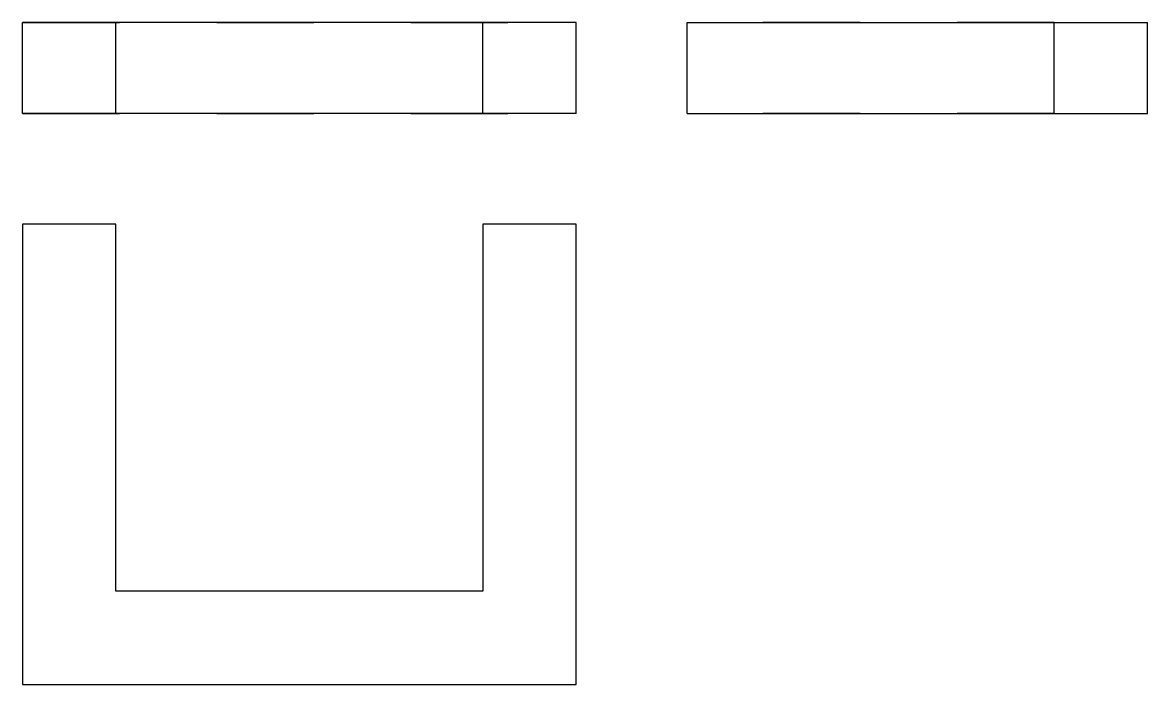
# Model space of a CAD drawing. Extents: x 0 to 1.16, y 0 to 0.68.
import ezdxf

# ---------------------------------------------------------------- set-up
doc = ezdxf.new("R2010")
doc.units = 0
doc.linetypes.add('HIDDEN', pattern=[0.028516, 0.01902, -0.009496])
for name, color, linetype in [('FRONT', 7, 'CONTINUOUS'), ('FRONT_HID', 7, 'HIDDEN'), ('LEFT', 7, 'CONTINUOUS'), ('LEFT_HID', 7, 'HIDDEN'), ('TOP', 7, 'CONTINUOUS')]:
    doc.layers.add(name, color=color, linetype=linetype)

msp = doc.modelspace()

# ---------------------------------------------------------------- linework, layer by layer
at = {"layer": 'FRONT'}
for p, q in [((0.096053, 0.682072), (0, 0.682072)), ((0, 0.588322), (0, 0.682072)), ((0.47426, 0.682072), (0.096053, 0.682072)), ((0.096053, 0.588322), (0.096053, 0.682072)), ((0.570312, 0.682072), (0.47426, 0.682072)), ((0.47426, 0.588322), (0.47426, 0.682072)), ((0.570312, 0.588322), (0.570312, 0.682072)), ((0.096053, 0.588322), (0, 0.588322)), ((0.47426, 0.588322), (0.096053, 0.588322)), ((0.570312, 0.588322), (0.47426, 0.588322))]:
    msp.add_line(p, q, dxfattribs=at)
at = {"layer": 'FRONT_HID', "linetype": 'HIDDEN'}
for p, q in [((0, 0.682072), (0.570312, 0.682072)), ((0, 0.588322), (0.570312, 0.588322))]:
    msp.add_line(p, q, dxfattribs=at)
at = {"layer": 'LEFT'}
for p, q in [((0.684375, 0.588322), (0.684375, 0.682072)), ((0.684375, 0.682072), (1.158635, 0.682072)), ((1.158635, 0.588322), (1.158635, 0.682072)), ((0.684375, 0.588322), (1.158635, 0.588322))]:
    msp.add_line(p, q, dxfattribs=at)
at = {"layer": 'LEFT_HID', "linetype": 'HIDDEN'}
for p, q in [((0.684375, 0.682072), (1.062582, 0.682072)), ((1.062582, 0.682072), (0.684375, 0.682072)), ((1.062582, 0.588322), (1.062582, 0.682072)), ((1.062582, 0.588322), (1.062582, 0.682072)), ((0.684375, 0.588322), (1.062582, 0.588322)), ((1.062582, 0.588322), (0.684375, 0.588322))]:
    msp.add_line(p, q, dxfattribs=at)
at = {"layer": 'TOP'}
for p, q in [((0.096053, 0.47426), (0, 0.47426)), ((0, 0.47426), (0, 0)), ((0.096053, 0.096053), (0.096053, 0.47426)), ((0.570312, 0.47426), (0.47426, 0.47426)), ((0.47426, 0.47426), (0.47426, 0.096053)), ((0.570312, 0), (0.570312, 0.47426)), ((0.47426, 0.096053), (0.096053, 0.096053)), ((0, 0), (0.570312, 0))]:
    msp.add_line(p, q, dxfattribs=at)

doc.saveas('drawing.dxf')
